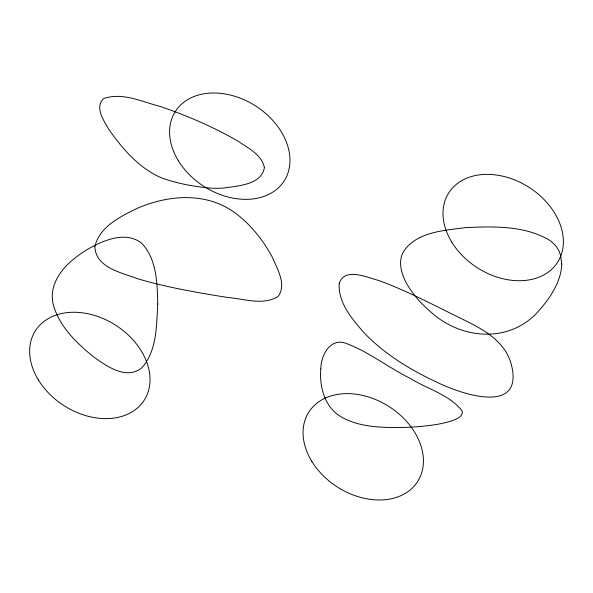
<?xml version="1.0" encoding="UTF-8"?>
<svg xmlns="http://www.w3.org/2000/svg" width="593" height="593" viewBox="0 0 593 593"><rect width="100%" height="100%" fill="white"/><g stroke="black" fill="none" stroke-linecap="round" stroke-linejoin="round"><path stroke-width="0.89" d="M94.91 246.354C95.177 267.606 121.876 272.721 137.702 278.769C167.115 287.472 197.425 292.594 227.653 297.501C243.975 298.739 262.958 305.788 278.006 296.574C286.982 284.744 277.309 268.955 272.35 257.369A130.29 96.518 32.5 0 0 262.091 240.743C254.086 229.669 244.62 219.543 233.39 211.694A57.825 42.837 32.5 0 0 216.163 202.732C190.397 193.385 161.637 197.766 136.998 208.432C120.268 216.586 99.661 226.659 94.91 246.354M157.753 304.001C156.463 325.631 157.093 350.841 141.697 367.942C125.842 380.484 105.762 365.599 92.486 356C75.778 342.22 58.833 325.794 53.185 304.172C48.708 285.952 60.886 268.918 74.659 258.34A185.787 137.628 32.5 0 1 87.897 249.134C103.434 240.358 125.286 230.729 141.482 243.063C156.893 258.978 157.204 283.172 157.753 304.001M320.813 368.935C319.212 386.91 324.816 407.636 341.486 417.042C359.113 427.056 380.128 427.546 399.875 427.523A307.07 227.467 32.5 0 0 417.605 426.701C429.332 425.678 441.177 424.351 452.4 420.637C456.477 419.014 463.452 416.62 462.192 411.008C449.605 394.641 427.145 389.001 410.082 378.29C388.815 367.86 370.017 352.702 347.869 344.088C330.99 336.179 320.961 354.584 320.813 368.935M561.749 263.996C561.467 275.589 556.434 286.456 550.267 296.055A187.529 138.918 32.5 0 1 540.935 308.219C512.293 344.303 460.635 340.582 429.176 310.495A88.943 65.89 32.5 0 1 415.315 296.241C407.969 286.99 401.261 276.249 400.579 264.137A40.398 29.924 32.5 0 1 402.817 252.796C415.441 231.737 443.772 230.581 465.579 227.608C493.791 226.37 524.761 225.392 549.815 240.38A23.787 17.62 32.5 0 1 559.043 251.165L560.607 255.264L561.749 263.996M264.411 167.567C261.55 185.001 237.37 185.891 223.442 188.07A108.252 80.188 32.5 0 1 209.477 188.048C193.051 186.447 176.566 183.4 161.059 177.67C138.703 167.849 122.121 148.517 108.489 128.859C103.708 120.431 94.443 107.059 103.671 98.601C122.336 91.893 142.372 101.966 160.495 106.532C187.292 115.768 213.524 126.946 238.052 141.208C248.074 148.035 261.669 154.588 264.411 167.567M339.166 283.758C338.129 303.045 352.249 319.167 364.124 332.851C384.598 354.154 410.223 369.832 436.871 382.218C458.93 393.159 522.641 415.841 511.863 366.763C505.243 335.927 472.317 324.653 447.582 311.814C424.847 300.577 402.202 288.947 378.297 280.348C367.037 277.509 344.236 266.82 339.166 283.758M451.747 242.07A64.533 47.803 32.5 0 0 555.945 264.619A64.533 47.803 32.5 0 0 501.834 175.98A64.533 47.803 32.5 0 0 451.747 242.07M311.807 461.332A64.533 47.803 32.5 0 0 416.004 483.881A64.533 47.803 32.5 0 0 361.893 395.242A64.533 47.803 32.5 0 0 311.807 461.332M38.397 379.957A64.533 47.803 32.5 0 0 142.594 402.506A64.533 47.803 32.5 0 0 88.483 313.867A64.533 47.803 32.5 0 0 38.397 379.957M178.337 160.696A64.533 47.803 32.5 0 0 282.535 183.244A64.533 47.803 32.5 0 0 228.424 94.606A64.533 47.803 32.5 0 0 178.337 160.696"/></g></svg>
